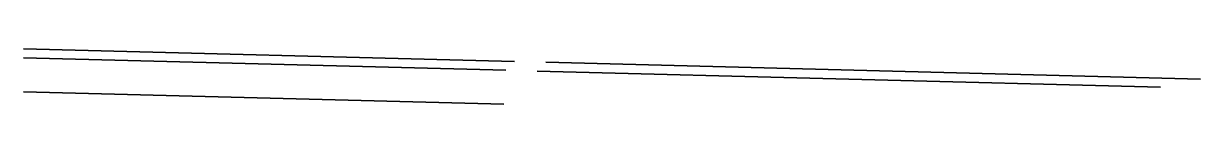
# Model space of a CAD drawing. Header units: millimetres. Extents: x -14534 to 38786, y 3807 to 47715.
# Drawn here: x 9141 to 11490, y 47604 to 47715 of the extents above; entities that cross this region are included whole.
import ezdxf

# ---------------------------------------------------------------- set-up
doc = ezdxf.new("R2010")
doc.units = ezdxf.units.MM
doc.layers.add('A-WALL-FULL', color=7, linetype='Continuous', lineweight=35)

msp = doc.modelspace()

# ---------------------------------------------------------------- linework, layer by layer
at = {"layer": 'A-WALL-FULL'}
for p, q in [((10121.4, 47689.2), (9141.5, 47714.7)), ((10103.9, 47671.7), (9141.5, 47696.7)), ((11489.8, 47653.7), (10183.6, 47687.6)), ((11410.1, 47637.7), (10166.1, 47670.1)), ((10099.7, 47603.7), (9141.5, 47628.5))]:
    msp.add_line(p, q, dxfattribs=at)

doc.saveas('drawing.dxf')
